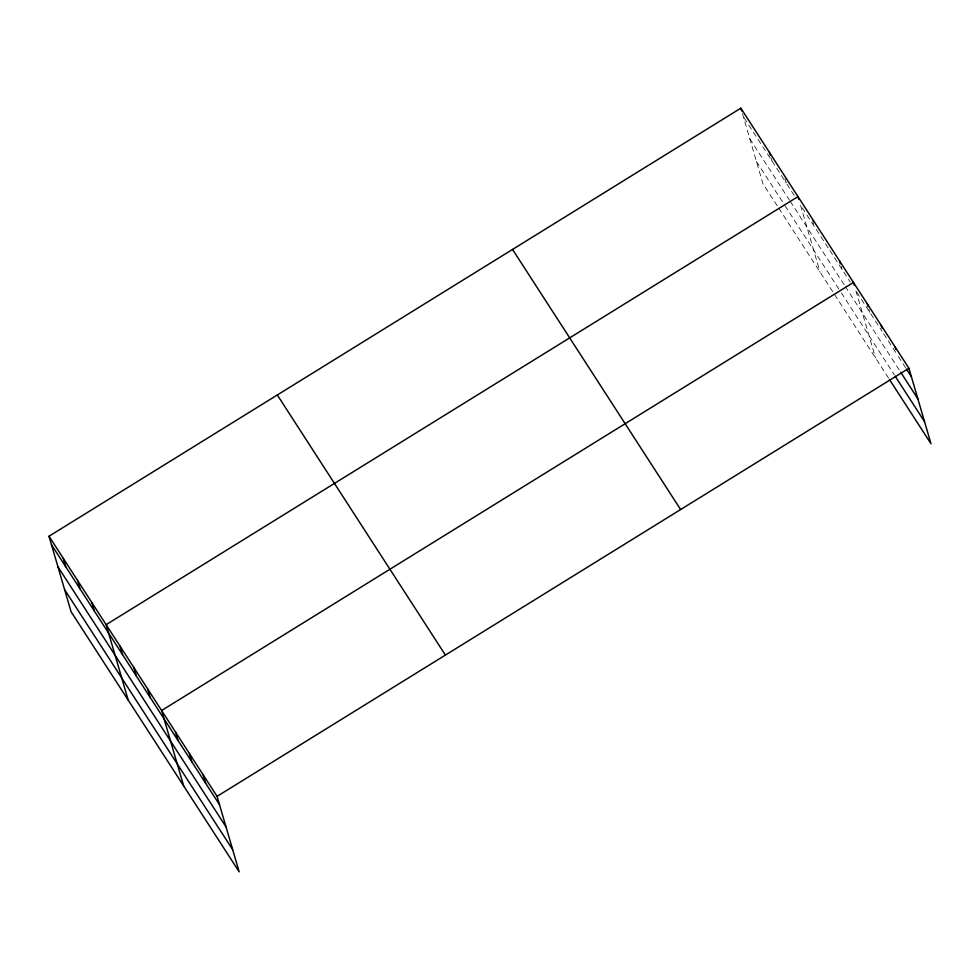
<?xml version="1.0" encoding="UTF-8"?>
<svg xmlns="http://www.w3.org/2000/svg" width="980" height="980" viewBox="0 0 980 980"><rect width="100%" height="100%" fill="white"/><g stroke="black" fill="none" stroke-linecap="round" stroke-linejoin="round"><path stroke-width="0.73" stroke-dasharray="4.9 3.68" d="M744.09 117.808L786.168 182.905L784.931 178.703M786.952 184.13L794.89 196.417M828.186 247.928L800.452 205.016L820.064 272.085M829.815 250.451L850.211 282.007M856.728 292.101L882.024 331.24M883.654 333.764L897.521 355.226M898.329 356.487L905.679 367.843M749.774 138.707L789.464 200.128M790.26 201.353L844.442 285.204M845.262 286.479L899.91 371.04M756.438 161.516L783.424 203.276M785.017 205.739L838.88 289.088M841.33 292.873L894.348 374.911M777.201 205.763L762.918 183.652L742.068 112.382M778.794 208.213L889.399 379.382M868.966 309.509L869.787 312.302M855.92 290.839L875.532 357.921M841.232 266.585L842.053 269.39M812.273 219.471L814.319 226.466M771.052 157.988L771.873 160.793"/><path stroke-width="1.47" d="M49 536.244L217.082 796.348L239.157 871.82L71.075 611.716L49 536.244L740.843 108.18L908.926 368.284L931 443.756L889.399 379.382M217.082 796.348L908.926 368.284M906.488 369.105L911.388 376.675M900.73 372.302L917.856 398.811M895.157 376.173L924.532 421.621M512.54 249.435L680.622 509.539M277.303 394.977L445.398 655.081M51.45 544.647L219.545 804.752M57.93 566.783L226.013 826.875M64.594 589.58L232.677 849.685M895.058 346.822L895.879 349.627M881.192 325.36L882.012 328.165M867.325 303.91L868.145 306.703M854.278 285.241L853.458 282.448L161.614 710.512L183.689 785.985M839.591 260.986L840.411 263.792M798.81 199.418L797.99 196.613L106.146 624.677L128.221 700.149M769.423 152.39L770.243 155.195M740.843 108.18L741.664 110.973M203.215 774.886L205.678 783.289M189.348 753.436L191.811 761.827M175.481 731.974L177.944 740.365M147.747 689.05L150.21 697.454M133.88 667.601L136.343 675.992M120.013 646.139L122.476 654.53M91.863 602.565L94.313 610.969M77.579 580.466L80.029 588.858M63.284 558.355L65.746 566.746"/></g></svg>
